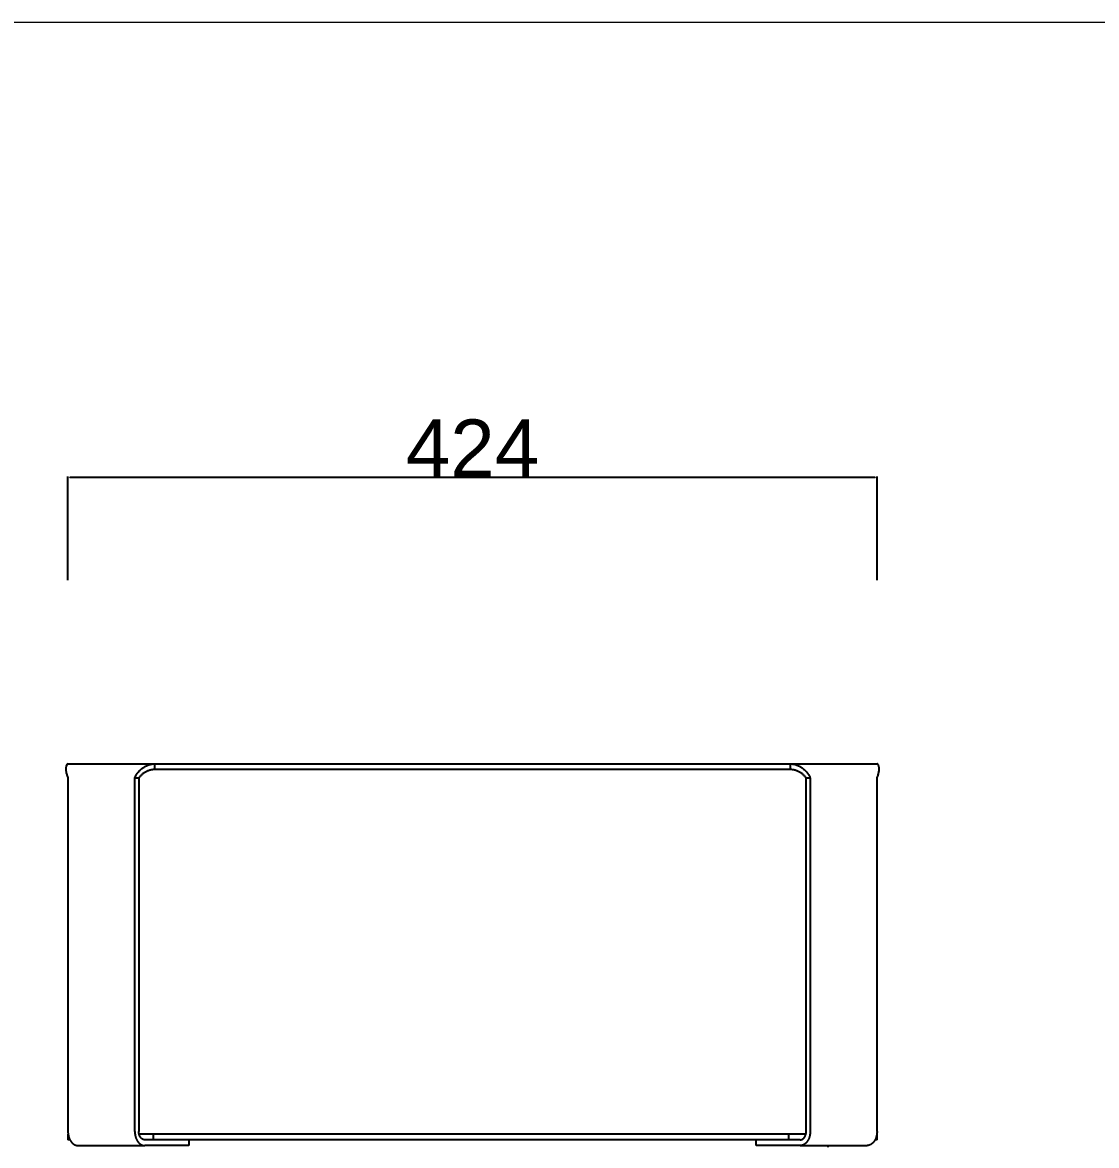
# Model space of a CAD drawing. Header units: millimetres. Extents: x -962 to 3068, y -237 to 2578.
# Drawn here: x -41 to 522, y 1990 to 2578 of the extents above; entities that cross this region are included whole.
import ezdxf

# ---------------------------------------------------------------- set-up
doc = ezdxf.new("R2010")
doc.units = ezdxf.units.MM
doc.header["$MEASUREMENT"] = 0
doc.layers.add('Domyślny', color=7, linetype='Continuous', true_color=0x000000)
doc.layers.add('Utwórz2D linie widoczne', color=7, linetype='Continuous', true_color=0x000000)
doc.styles.add('Arial', font='arial.ttf')
doc.dimstyles.new('Domyślny', dxfattribs={"dimtxt": 30, "dimasz": 1, "dimexe": 0.5, "dimexo": 0.5, "dimgap": 0.25, "dimtad": 1, "dimtoh": 1, "dimdec": 0, "dimzin": 1, "dimdsep": 46, "dimtxsty": 'Arial', "dimcen": 0.5, "dimazin": 0, "dimtfac": 1, "dimtdec": 4, "dimtix": 1, "dimtmove": 1, "dimatfit": 3, "dimfxl": 0, "dimtolj": 1, "dimtzin": 1, "dimarcsym": 0})

# ---------------------------------------------------------------- blocks, each defined once
blk = doc.blocks.new('*D3')
at = {"layer": 'Defpoints', "color": 0}
for p in [(406.83, 2340.05), (-17.17, 2285.7), (406.83, 2285.7)]:
    blk.add_point(p, dxfattribs=at)
at = {"layer": 'Domyślny', "color": 0, "lineweight": -2}
for p, q in [((-17.17, 2286.2), (-17.17, 2340.55)), ((-16.17, 2340.05), (405.83, 2340.05)), ((406.83, 2286.2), (406.83, 2340.55))]:
    blk.add_line(p, q, dxfattribs=at)
at = {"layer": 'Domyślny', "color": 0}
for points in [[(-16.17, 2340.22), (-16.17, 2339.89), (-17.17, 2340.05)], [(405.83, 2339.89), (405.83, 2340.22), (406.83, 2340.05)]]:
    blk.add_solid(points, dxfattribs=at)
at = {"layer": 'Domyślny', "color": 0, "insert": (194.83, 2355.36), "char_height": 30, "attachment_point": 5, "style": 'Arial'}
blk.add_mtext('\\A1;424', dxfattribs=at)

msp = doc.modelspace()

# ---------------------------------------------------------------- linework, layer by layer
at = {"layer": 'Domyślny', "color": 18, "lineweight": 15, "true_color": 0x000000}
msp.add_line((3063.98, 2578.39), (-962.43, 2578.39), dxfattribs=at)
at = {"layer": 'Utwórz2D linie widoczne'}
for p, q in [((-17.77, 2189.5), (-18.11, 2188.66)), ((-17.74, 2189.54), (-17.77, 2189.5)), ((-17.72, 2189.57), (-17.74, 2189.54)), ((-17.69, 2189.61), (-17.72, 2189.57)), ((-17.66, 2189.64), (-17.69, 2189.61)), ((-17.63, 2189.67), (-17.66, 2189.64)), ((-17.6, 2189.7), (-17.63, 2189.67)), ((-17.58, 2189.72), (-17.6, 2189.7)), ((-17.56, 2189.74), (-17.58, 2189.72)), ((-17.54, 2189.76), (-17.56, 2189.74)), ((-17.17, 2189.9), (-17.54, 2189.76)), ((-17.17, 2189.9), (28.19, 2189.9)), ((24.31, 2189.08), (24.63, 2189.21)), ((24.63, 2189.21), (24.96, 2189.33)), ((24.96, 2189.33), (25.28, 2189.44)), ((25.28, 2189.44), (25.61, 2189.54)), ((25.61, 2189.54), (25.95, 2189.62)), ((25.95, 2189.62), (26.28, 2189.7)), ((26.28, 2189.7), (26.62, 2189.76)), ((26.62, 2189.76), (26.86, 2189.8)), ((26.86, 2189.8), (27.11, 2189.83)), ((27.11, 2189.83), (27.35, 2189.86)), ((27.35, 2189.86), (27.67, 2189.88)), ((27.67, 2189.88), (27.98, 2189.9)), ((27.98, 2189.9), (28.3, 2189.9)), ((28.3, 2186.9), (28.3, 2189.9)), ((28.3, 2189.9), (361.37, 2189.9)), ((361.37, 2189.9), (361.37, 2186.9)), ((361.37, 2189.9), (361.68, 2189.9)), ((361.47, 2189.9), (406.83, 2189.9)), ((361.68, 2189.9), (362, 2189.88)), ((362, 2189.88), (362.31, 2189.86)), ((362.31, 2189.86), (362.63, 2189.82)), ((362.63, 2189.82), (362.94, 2189.78)), ((362.94, 2189.78), (363.25, 2189.72)), ((363.25, 2189.72), (363.56, 2189.66)), ((363.56, 2189.66), (363.87, 2189.59)), ((363.87, 2189.59), (364.17, 2189.5)), ((364.17, 2189.5), (364.48, 2189.41)), ((364.48, 2189.41), (364.78, 2189.3)), ((364.78, 2189.3), (365.08, 2189.19)), ((365.08, 2189.19), (365.37, 2189.07)), ((406.85, 2189.9), (406.83, 2189.9)), ((406.87, 2189.9), (406.85, 2189.9)), ((406.88, 2189.9), (406.87, 2189.9)), ((406.9, 2189.9), (406.88, 2189.9)), ((406.92, 2189.9), (406.9, 2189.9)), ((406.93, 2189.89), (406.92, 2189.9)), ((406.95, 2189.89), (406.93, 2189.89)), ((406.97, 2189.89), (406.95, 2189.89)), ((406.98, 2189.88), (406.97, 2189.89)), ((407, 2189.87), (406.98, 2189.88)), ((407.02, 2189.87), (407, 2189.87)), ((407.04, 2189.86), (407.02, 2189.87)), ((407.06, 2189.85), (407.04, 2189.86)), ((407.08, 2189.84), (407.06, 2189.85)), ((407.1, 2189.83), (407.08, 2189.84)), ((407.12, 2189.82), (407.1, 2189.83)), ((407.14, 2189.8), (407.12, 2189.82)), ((407.16, 2189.79), (407.14, 2189.8)), ((407.18, 2189.78), (407.16, 2189.79)), ((407.2, 2189.76), (407.18, 2189.78)), ((407.24, 2189.72), (407.2, 2189.76)), ((407.28, 2189.69), (407.24, 2189.72)), ((407.31, 2189.65), (407.28, 2189.69)), ((407.35, 2189.6), (407.31, 2189.65)), ((407.38, 2189.56), (407.35, 2189.6)), ((407.42, 2189.52), (407.38, 2189.56)), ((407.45, 2189.47), (407.42, 2189.52)), ((407.48, 2189.43), (407.45, 2189.47)), ((407.51, 2189.38), (407.48, 2189.43)), ((407.53, 2189.33), (407.51, 2189.38)), ((407.56, 2189.28), (407.53, 2189.33)), ((407.58, 2189.23), (407.56, 2189.28)), ((407.61, 2189.18), (407.58, 2189.23)), ((407.63, 2189.13), (407.61, 2189.18)), ((-18.26, 2187.54), (-18.27, 2187.31)), ((-18.27, 2187.31), (-18.27, 2187.08)), ((-18.27, 2187.08), (-18.26, 2186.85)), ((-18.25, 2187.77), (-18.26, 2187.54)), ((-18.26, 2186.85), (-18.25, 2186.62)), ((-18.23, 2188), (-18.25, 2187.77)), ((-18.25, 2186.62), (-18.23, 2186.38)), ((-18.2, 2188.22), (-18.23, 2188)), ((-18.23, 2186.38), (-18.21, 2186.15)), ((-18.21, 2186.15), (-18.18, 2185.91)), ((-18.18, 2188.37), (-18.2, 2188.22)), ((-18.15, 2188.51), (-18.18, 2188.37)), ((-18.18, 2185.91), (-18.11, 2185.51)), ((-18.11, 2188.66), (-18.15, 2188.51)), ((-18.11, 2185.51), (-18.03, 2185.12)), ((-18.03, 2185.12), (-17.94, 2184.72)), ((-17.94, 2184.72), (-17.84, 2184.33)), ((-17.84, 2184.33), (-17.72, 2183.95)), ((-17.72, 2183.95), (-17.59, 2183.54)), ((-17.59, 2183.54), (-17.44, 2183.14)), ((18.02, 2182.91), (18.22, 2183.3)), ((18.22, 2183.3), (18.43, 2183.69)), ((18.43, 2183.69), (18.66, 2184.07)), ((18.66, 2184.07), (18.9, 2184.44)), ((18.9, 2184.44), (19.15, 2184.81)), ((19.15, 2184.81), (19.41, 2185.17)), ((19.41, 2185.17), (19.64, 2185.47)), ((19.64, 2185.47), (19.89, 2185.77)), ((19.89, 2185.77), (20.14, 2186.06)), ((20.14, 2186.06), (20.4, 2186.34)), ((20.63, 2183.35), (20.39, 2183.08)), ((20.4, 2186.34), (20.67, 2186.62)), ((20.88, 2183.62), (20.63, 2183.35)), ((20.67, 2186.62), (20.95, 2186.88)), ((21.13, 2183.88), (20.88, 2183.62)), ((20.95, 2186.88), (21.24, 2187.14)), ((21.39, 2184.13), (21.13, 2183.88)), ((21.24, 2187.14), (21.54, 2187.39)), ((21.66, 2184.37), (21.39, 2184.13)), ((21.54, 2187.39), (21.84, 2187.63)), ((21.94, 2184.6), (21.66, 2184.37)), ((21.84, 2187.63), (22.15, 2187.86)), ((22.23, 2184.82), (21.94, 2184.6)), ((22.15, 2187.86), (22.42, 2188.05)), ((22.52, 2185.03), (22.23, 2184.82)), ((22.42, 2188.05), (22.69, 2188.22)), ((22.82, 2185.23), (22.52, 2185.03)), ((22.69, 2188.22), (22.93, 2188.37)), ((23.13, 2185.42), (22.82, 2185.23)), ((22.93, 2188.37), (23.18, 2188.52)), ((23.45, 2185.6), (23.13, 2185.42)), ((23.18, 2188.52), (23.43, 2188.66)), ((23.43, 2188.66), (23.71, 2188.8)), ((23.77, 2185.77), (23.45, 2185.6)), ((23.71, 2188.8), (24, 2188.94)), ((24.09, 2185.93), (23.77, 2185.77)), ((24, 2188.94), (24.31, 2189.08)), ((24.42, 2186.07), (24.09, 2185.93)), ((24.76, 2186.21), (24.42, 2186.07)), ((25.1, 2186.33), (24.76, 2186.21)), ((25.44, 2186.44), (25.1, 2186.33)), ((25.79, 2186.54), (25.44, 2186.44)), ((26.14, 2186.63), (25.79, 2186.54)), ((26.5, 2186.71), (26.14, 2186.63)), ((26.85, 2186.77), (26.5, 2186.71)), ((27.21, 2186.82), (26.85, 2186.77)), ((27.57, 2186.86), (27.21, 2186.82)), ((27.93, 2186.89), (27.57, 2186.86)), ((28.3, 2186.9), (27.93, 2186.89)), ((361.37, 2186.9), (28.3, 2186.9)), ((361.73, 2186.89), (361.37, 2186.9)), ((362.09, 2186.86), (361.73, 2186.89)), ((362.45, 2186.82), (362.09, 2186.86)), ((362.81, 2186.77), (362.45, 2186.82)), ((363.16, 2186.71), (362.81, 2186.77)), ((363.52, 2186.63), (363.16, 2186.71)), ((363.87, 2186.54), (363.52, 2186.63)), ((364.22, 2186.44), (363.87, 2186.54)), ((364.56, 2186.33), (364.22, 2186.44)), ((364.9, 2186.21), (364.56, 2186.33)), ((365.24, 2186.07), (364.9, 2186.21)), ((365.57, 2185.93), (365.24, 2186.07)), ((365.37, 2189.07), (365.66, 2188.94)), ((365.89, 2185.77), (365.57, 2185.93)), ((365.66, 2188.94), (365.95, 2188.8)), ((366.21, 2185.6), (365.89, 2185.77)), ((365.95, 2188.8), (366.23, 2188.66)), ((366.53, 2185.42), (366.21, 2185.6)), ((366.23, 2188.66), (366.52, 2188.5)), ((366.52, 2188.5), (366.79, 2188.34)), ((366.84, 2185.23), (366.53, 2185.42)), ((366.79, 2188.34), (367.06, 2188.17)), ((367.14, 2185.03), (366.84, 2185.23)), ((367.06, 2188.17), (367.33, 2187.99)), ((367.43, 2184.82), (367.14, 2185.03)), ((367.33, 2187.99), (367.57, 2187.82)), ((367.72, 2184.6), (367.43, 2184.82)), ((367.57, 2187.82), (367.8, 2187.65)), ((368, 2184.37), (367.72, 2184.6)), ((367.8, 2187.65), (368.02, 2187.47)), ((368.27, 2184.13), (368, 2184.37)), ((368.02, 2187.47), (368.35, 2187.2)), ((368.53, 2183.88), (368.27, 2184.13)), ((368.35, 2187.2), (368.68, 2186.91)), ((368.79, 2183.62), (368.53, 2183.88)), ((368.68, 2186.91), (368.99, 2186.62)), ((369.03, 2183.35), (368.79, 2183.62)), ((368.99, 2186.62), (369.29, 2186.31)), ((369.27, 2183.08), (369.03, 2183.35)), ((369.29, 2186.31), (369.57, 2186)), ((369.57, 2186), (369.85, 2185.67)), ((369.85, 2185.67), (370.12, 2185.34)), ((370.12, 2185.34), (370.37, 2185.01)), ((370.37, 2185.01), (370.62, 2184.66)), ((370.62, 2184.66), (370.85, 2184.31)), ((370.85, 2184.31), (371.08, 2183.95)), ((371.08, 2183.95), (371.23, 2183.68)), ((371.23, 2183.68), (371.38, 2183.41)), ((371.38, 2183.41), (371.54, 2183.11)), ((407.07, 2183.06), (407.22, 2183.44)), ((407.22, 2183.44), (407.35, 2183.83)), ((407.35, 2183.83), (407.47, 2184.22)), ((407.47, 2184.22), (407.58, 2184.61)), ((407.58, 2184.61), (407.67, 2185)), ((407.65, 2189.08), (407.63, 2189.13)), ((407.66, 2189.03), (407.65, 2189.08)), ((407.69, 2188.94), (407.66, 2189.03)), ((407.67, 2185), (407.75, 2185.4)), ((407.72, 2188.85), (407.69, 2188.94)), ((407.75, 2188.75), (407.72, 2188.85)), ((407.78, 2188.66), (407.75, 2188.75)), ((407.75, 2185.4), (407.82, 2185.81)), ((407.82, 2188.47), (407.78, 2188.66)), ((407.85, 2188.28), (407.82, 2188.47)), ((407.82, 2185.81), (407.87, 2186.21)), ((407.88, 2188.09), (407.85, 2188.28)), ((407.87, 2186.21), (407.91, 2186.62)), ((407.9, 2187.9), (407.88, 2188.09)), ((407.92, 2187.71), (407.9, 2187.9)), ((407.91, 2186.62), (407.93, 2186.87)), ((407.93, 2187.51), (407.92, 2187.71)), ((407.93, 2187.32), (407.93, 2187.51)), ((407.93, 2187.13), (407.93, 2187.32)), ((407.93, 2186.87), (407.93, 2187.13)), ((-17.44, 2183.14), (-17.31, 2182.82)), ((-17.31, 2182.82), (-17.17, 2182.5)), ((-17.17, 2182.5), (-17.17, 1997.3)), ((17.83, 2182.5), (18.02, 2182.91)), ((17.83, 1997.3), (17.83, 2182.5)), ((17.83, 2182.5), (19.95, 2182.5)), ((20.17, 2182.79), (19.95, 2182.5)), ((19.95, 2182.5), (19.95, 1997.3)), ((20.39, 2183.08), (20.17, 2182.79)), ((369.49, 2182.79), (369.27, 2183.08)), ((369.71, 2182.5), (369.49, 2182.79)), ((369.71, 1997.3), (369.71, 2182.5)), ((369.71, 2182.5), (371.83, 2182.5)), ((371.54, 2183.11), (371.69, 2182.81)), ((371.69, 2182.81), (371.83, 2182.5)), ((371.83, 2182.5), (371.83, 1997.3)), ((406.83, 2182.5), (406.91, 2182.69)), ((406.83, 1997.3), (406.83, 2182.5)), ((406.91, 2182.69), (407.07, 2183.06)), ((-17.17, 1997.3), (-17.16, 1996.97)), ((-17.17, 1995.9), (-17.17, 1992.9)), ((-17.07, 1995.9), (-17.17, 1995.9)), ((-17.16, 1996.97), (-17.15, 1996.64)), ((-17.15, 1996.64), (-17.12, 1996.3)), ((-17.12, 1996.3), (-17.08, 1995.96)), ((-17.08, 1995.96), (-17.03, 1995.61)), ((-17.03, 1995.61), (-17, 1995.44)), ((-17, 1995.44), (-16.97, 1995.27)), ((-16.97, 1995.27), (-16.93, 1995.1)), ((-16.93, 1995.1), (-16.89, 1994.92)), ((17.83, 1997.3), (17.84, 1996.97)), ((17.84, 1996.97), (17.85, 1996.64)), ((17.85, 1996.64), (17.88, 1996.3)), ((17.88, 1996.3), (17.92, 1995.96)), ((17.92, 1995.96), (17.97, 1995.61)), ((17.97, 1995.61), (18, 1995.44)), ((18, 1995.44), (18.03, 1995.27)), ((18.03, 1995.27), (18.07, 1995.1)), ((18.07, 1995.1), (18.11, 1994.92)), ((19.96, 1997.11), (19.95, 1997.3)), ((19.96, 1996.91), (19.96, 1997.11)), ((19.98, 1996.72), (19.96, 1996.91)), ((20, 1996.52), (19.98, 1996.72)), ((20.03, 1996.31), (20, 1996.52)), ((20.07, 1996.11), (20.03, 1996.31)), ((20.09, 1996.01), (20.07, 1996.11)), ((20.11, 1995.91), (20.09, 1996.01)), ((20.14, 1995.81), (20.11, 1995.91)), ((27.51, 1995.9), (20.11, 1995.9)), ((20.16, 1995.71), (20.14, 1995.81)), ((20.19, 1995.61), (20.16, 1995.71)), ((20.22, 1995.51), (20.19, 1995.61)), ((20.25, 1995.41), (20.22, 1995.51)), ((20.29, 1995.31), (20.25, 1995.41)), ((20.32, 1995.22), (20.29, 1995.31)), ((20.36, 1995.12), (20.32, 1995.22)), ((20.4, 1995.03), (20.36, 1995.12)), ((20.44, 1994.93), (20.4, 1995.03)), ((360.58, 1995.9), (27.51, 1995.9)), ((27.51, 1995.9), (27.51, 1992.9)), ((360.58, 1992.9), (360.58, 1995.9)), ((369.55, 1995.9), (360.58, 1995.9)), ((369.2, 1994.9), (369.24, 1994.99)), ((369.24, 1994.99), (369.29, 1995.09)), ((369.29, 1995.09), (369.32, 1995.18)), ((369.32, 1995.18), (369.36, 1995.28)), ((369.36, 1995.28), (369.4, 1995.38)), ((369.4, 1995.38), (369.43, 1995.48)), ((369.43, 1995.48), (369.46, 1995.58)), ((369.46, 1995.58), (369.49, 1995.68)), ((369.49, 1995.68), (369.52, 1995.79)), ((369.52, 1995.79), (369.54, 1995.89)), ((369.54, 1995.89), (369.57, 1995.99)), ((369.57, 1995.99), (369.59, 1996.09)), ((369.59, 1996.09), (369.61, 1996.2)), ((369.61, 1996.2), (369.63, 1996.3)), ((369.63, 1996.3), (369.66, 1996.5)), ((369.66, 1996.5), (369.68, 1996.71)), ((369.68, 1996.71), (369.7, 1996.91)), ((369.7, 1996.91), (369.71, 1997.11)), ((369.71, 1997.11), (369.71, 1997.3)), ((371.59, 1995.1), (371.55, 1994.92)), ((371.63, 1995.27), (371.59, 1995.1)), ((371.66, 1995.44), (371.63, 1995.27)), ((371.69, 1995.61), (371.66, 1995.44)), ((371.74, 1995.96), (371.69, 1995.61)), ((371.78, 1996.3), (371.74, 1995.96)), ((371.81, 1996.64), (371.78, 1996.3)), ((371.83, 1996.97), (371.81, 1996.64)), ((371.83, 1997.3), (371.83, 1996.97)), ((406.59, 1995.1), (406.55, 1994.92)), ((406.63, 1995.27), (406.59, 1995.1)), ((406.66, 1995.44), (406.63, 1995.27)), ((406.69, 1995.61), (406.66, 1995.44)), ((406.74, 1995.96), (406.69, 1995.61)), ((406.78, 1996.3), (406.74, 1995.96)), ((406.83, 1995.9), (406.74, 1995.9)), ((406.81, 1996.64), (406.78, 1996.3)), ((406.83, 1996.97), (406.81, 1996.64)), ((406.83, 1997.3), (406.83, 1996.97)), ((406.83, 1992.9), (406.83, 1995.9)), ((-16.14, 1992.9), (-17.17, 1992.9)), ((-16.89, 1994.92), (-16.85, 1994.75)), ((-16.85, 1994.75), (-16.8, 1994.58)), ((-16.8, 1994.58), (-16.75, 1994.41)), ((-16.75, 1994.41), (-16.7, 1994.24)), ((-16.7, 1994.24), (-16.64, 1994.07)), ((-16.64, 1994.07), (-16.58, 1993.91)), ((-16.58, 1993.91), (-16.52, 1993.74)), ((-16.52, 1993.74), (-16.46, 1993.58)), ((-16.46, 1993.58), (-16.39, 1993.41)), ((-16.39, 1993.41), (-16.32, 1993.25)), ((-16.32, 1993.25), (-16.24, 1993.1)), ((-16.24, 1993.1), (-16.16, 1992.94)), ((-16.16, 1992.94), (-16.08, 1992.79)), ((-16.08, 1992.79), (-16, 1992.64)), ((-16, 1992.64), (-15.91, 1992.49)), ((-15.91, 1992.49), (-15.82, 1992.35)), ((-15.82, 1992.35), (-15.73, 1992.21)), ((-15.73, 1992.21), (-15.64, 1992.07)), ((-15.64, 1992.07), (-15.54, 1991.94)), ((-15.54, 1991.94), (-15.44, 1991.81)), ((-15.44, 1991.81), (-15.34, 1991.68)), ((-15.34, 1991.68), (-15.23, 1991.56)), ((-15.23, 1991.56), (-15.13, 1991.44)), ((-15.13, 1991.44), (-15.02, 1991.33)), ((-15.02, 1991.33), (-14.91, 1991.22)), ((-14.91, 1991.22), (-14.8, 1991.11)), ((-14.8, 1991.11), (-14.69, 1991.01)), ((-14.69, 1991.01), (-14.57, 1990.91)), ((-14.57, 1990.91), (-14.46, 1990.82)), ((-14.46, 1990.82), (-14.34, 1990.73)), ((-14.34, 1990.73), (-14.22, 1990.65)), ((-14.22, 1990.65), (-14.1, 1990.57)), ((-14.1, 1990.57), (-13.98, 1990.49)), ((-13.98, 1990.49), (-13.86, 1990.42)), ((-13.86, 1990.42), (-13.74, 1990.36)), ((-13.74, 1990.36), (-13.62, 1990.3)), ((-13.62, 1990.3), (-13.5, 1990.24)), ((-13.5, 1990.24), (-13.38, 1990.19)), ((-13.38, 1990.19), (-13.25, 1990.14)), ((-13.25, 1990.14), (-13.13, 1990.1)), ((-13.13, 1990.1), (-13.01, 1990.06)), ((-13.01, 1990.06), (-12.89, 1990.03)), ((-12.89, 1990.03), (-12.77, 1990)), ((-12.77, 1990), (-12.65, 1989.97)), ((-12.65, 1989.97), (-12.53, 1989.95)), ((-12.53, 1989.95), (-12.41, 1989.93)), ((-12.41, 1989.93), (-12.29, 1989.92)), ((-12.29, 1989.92), (-12.17, 1989.91)), ((-12.17, 1989.91), (-12.05, 1989.91)), ((-12.05, 1989.91), (-11.94, 1989.9)), ((-11.94, 1989.9), (23.06, 1989.9)), ((18.11, 1994.92), (18.15, 1994.75)), ((18.15, 1994.75), (18.2, 1994.58)), ((18.2, 1994.58), (18.25, 1994.41)), ((18.25, 1994.41), (18.3, 1994.24)), ((18.3, 1994.24), (18.36, 1994.07)), ((18.36, 1994.07), (18.42, 1993.91)), ((18.42, 1993.91), (18.48, 1993.74)), ((18.48, 1993.74), (18.54, 1993.58)), ((18.54, 1993.58), (18.61, 1993.41)), ((18.61, 1993.41), (18.68, 1993.25)), ((18.68, 1993.25), (18.76, 1993.1)), ((18.76, 1993.1), (18.84, 1992.94)), ((18.84, 1992.94), (18.92, 1992.79)), ((18.92, 1992.79), (19, 1992.64)), ((19, 1992.64), (19.09, 1992.49)), ((19.09, 1992.49), (19.18, 1992.35)), ((19.18, 1992.35), (19.27, 1992.21)), ((19.27, 1992.21), (19.36, 1992.07)), ((19.36, 1992.07), (19.46, 1991.94)), ((19.46, 1991.94), (19.56, 1991.81)), ((19.56, 1991.81), (19.66, 1991.68)), ((19.66, 1991.68), (19.77, 1991.56)), ((19.77, 1991.56), (19.87, 1991.44)), ((19.87, 1991.44), (19.98, 1991.33)), ((19.98, 1991.33), (20.09, 1991.22)), ((20.09, 1991.22), (20.2, 1991.11)), ((20.2, 1991.11), (20.31, 1991.01)), ((20.31, 1991.01), (20.43, 1990.91)), ((20.43, 1990.91), (20.54, 1990.82)), ((20.49, 1994.84), (20.44, 1994.93)), ((20.53, 1994.75), (20.49, 1994.84)), ((20.58, 1994.66), (20.53, 1994.75)), ((20.54, 1990.82), (20.66, 1990.73)), ((20.63, 1994.57), (20.58, 1994.66)), ((20.68, 1994.48), (20.63, 1994.57)), ((20.66, 1990.73), (20.78, 1990.65)), ((20.73, 1994.4), (20.68, 1994.48)), ((20.78, 1994.31), (20.73, 1994.4)), ((20.84, 1994.23), (20.78, 1994.31)), ((20.78, 1990.65), (20.9, 1990.57)), ((20.89, 1994.15), (20.84, 1994.23)), ((20.95, 1994.08), (20.89, 1994.15)), ((20.9, 1990.57), (21.02, 1990.49)), ((21.01, 1994), (20.95, 1994.08)), ((21.07, 1993.93), (21.01, 1994)), ((21.02, 1990.49), (21.14, 1990.42)), ((21.13, 1993.86), (21.07, 1993.93)), ((21.19, 1993.79), (21.13, 1993.86)), ((21.14, 1990.42), (21.26, 1990.36)), ((21.25, 1993.72), (21.19, 1993.79)), ((21.32, 1993.66), (21.25, 1993.72)), ((21.26, 1990.36), (21.38, 1990.3)), ((21.38, 1993.6), (21.32, 1993.66)), ((21.45, 1993.54), (21.38, 1993.6)), ((21.38, 1990.3), (21.5, 1990.24)), ((21.52, 1993.48), (21.45, 1993.54)), ((21.5, 1990.24), (21.62, 1990.19)), ((21.59, 1993.43), (21.52, 1993.48)), ((21.66, 1993.38), (21.59, 1993.43)), ((21.62, 1990.19), (21.75, 1990.14)), ((21.72, 1993.33), (21.66, 1993.38)), ((21.79, 1993.29), (21.72, 1993.33)), ((21.75, 1990.14), (21.87, 1990.1)), ((21.86, 1993.24), (21.79, 1993.29)), ((21.93, 1993.2), (21.86, 1993.24)), ((21.87, 1990.1), (21.99, 1990.06)), ((22.01, 1993.17), (21.93, 1993.2)), ((21.99, 1990.06), (22.11, 1990.03)), ((22.08, 1993.13), (22.01, 1993.17)), ((22.15, 1993.1), (22.08, 1993.13)), ((22.11, 1990.03), (22.23, 1990)), ((22.22, 1993.07), (22.15, 1993.1)), ((22.29, 1993.04), (22.22, 1993.07)), ((22.23, 1990), (22.35, 1989.97)), ((22.36, 1993.02), (22.29, 1993.04)), ((22.35, 1989.97), (22.47, 1989.95)), ((22.43, 1993), (22.36, 1993.02)), ((22.51, 1992.98), (22.43, 1993)), ((22.47, 1989.95), (22.59, 1989.93)), ((22.58, 1992.96), (22.51, 1992.98)), ((22.65, 1992.94), (22.58, 1992.96)), ((22.59, 1989.93), (22.71, 1989.92)), ((22.72, 1992.93), (22.65, 1992.94)), ((22.71, 1989.92), (22.83, 1989.91)), ((22.79, 1992.92), (22.72, 1992.93)), ((22.86, 1992.91), (22.79, 1992.92)), ((22.83, 1989.91), (22.95, 1989.91)), ((22.93, 1992.91), (22.86, 1992.91)), ((22.99, 1992.91), (22.93, 1992.91)), ((22.95, 1989.91), (23.06, 1989.9)), ((27.51, 1992.9), (22.99, 1992.9)), ((46.12, 1989.9), (23.06, 1989.9)), ((360.58, 1992.9), (27.51, 1992.9)), ((46.12, 1992.9), (46.12, 1989.9)), ((343.55, 1989.9), (343.55, 1992.9)), ((366.6, 1989.9), (343.55, 1989.9)), ((353.96, 1989.9), (353.92, 1989.67)), ((366.6, 1992.9), (360.58, 1992.9)), ((366.6, 1992.9), (366.67, 1992.91)), ((366.71, 1989.91), (366.6, 1989.9)), ((366.6, 1989.9), (401.6, 1989.9)), ((366.67, 1992.91), (366.74, 1992.91)), ((366.83, 1989.91), (366.71, 1989.91)), ((366.74, 1992.91), (366.81, 1992.91)), ((366.81, 1992.91), (366.88, 1992.92)), ((366.95, 1989.92), (366.83, 1989.91)), ((366.88, 1992.92), (366.95, 1992.93)), ((366.95, 1992.93), (367.02, 1992.94)), ((367.07, 1989.93), (366.95, 1989.92)), ((367.02, 1992.94), (367.09, 1992.96)), ((367.19, 1989.95), (367.07, 1989.93)), ((367.09, 1992.96), (367.16, 1992.98)), ((367.16, 1992.98), (367.24, 1993)), ((367.31, 1989.97), (367.19, 1989.95)), ((367.24, 1993), (367.31, 1993.02)), ((367.31, 1993.02), (367.38, 1993.05)), ((367.43, 1990), (367.31, 1989.97)), ((367.38, 1993.05), (367.45, 1993.07)), ((367.55, 1990.03), (367.43, 1990)), ((367.45, 1993.07), (367.53, 1993.1)), ((367.53, 1993.1), (367.6, 1993.14)), ((367.67, 1990.06), (367.55, 1990.03)), ((367.6, 1993.14), (367.67, 1993.17)), ((367.67, 1993.17), (367.74, 1993.21)), ((367.79, 1990.1), (367.67, 1990.06)), ((367.74, 1993.21), (367.82, 1993.25)), ((367.92, 1990.14), (367.79, 1990.1)), ((367.82, 1993.25), (367.89, 1993.3)), ((367.89, 1993.3), (367.96, 1993.35)), ((368.04, 1990.19), (367.92, 1990.14)), ((367.96, 1993.35), (368.03, 1993.4)), ((368.03, 1993.4), (368.1, 1993.45)), ((368.16, 1990.24), (368.04, 1990.19)), ((368.1, 1993.45), (368.17, 1993.5)), ((368.28, 1990.3), (368.16, 1990.24)), ((368.17, 1993.5), (368.23, 1993.56)), ((368.23, 1993.56), (368.3, 1993.62)), ((368.4, 1990.36), (368.28, 1990.3)), ((368.3, 1993.62), (368.37, 1993.68)), ((368.37, 1993.68), (368.43, 1993.75)), ((368.52, 1990.42), (368.4, 1990.36)), ((368.43, 1993.75), (368.5, 1993.82)), ((368.5, 1993.82), (368.56, 1993.89)), ((368.64, 1990.49), (368.52, 1990.42)), ((368.56, 1993.89), (368.62, 1993.96)), ((368.62, 1993.96), (368.68, 1994.04)), ((368.76, 1990.57), (368.64, 1990.49)), ((368.68, 1994.04), (368.74, 1994.11)), ((368.74, 1994.11), (368.8, 1994.19)), ((368.88, 1990.65), (368.76, 1990.57)), ((368.8, 1994.19), (368.85, 1994.27)), ((368.85, 1994.27), (368.91, 1994.36)), ((369, 1990.73), (368.88, 1990.65)), ((368.91, 1994.36), (368.96, 1994.44)), ((368.96, 1994.44), (369.01, 1994.53)), ((369.12, 1990.82), (369, 1990.73)), ((369.01, 1994.53), (369.06, 1994.62)), ((369.06, 1994.62), (369.11, 1994.71)), ((369.11, 1994.71), (369.16, 1994.8)), ((369.23, 1990.91), (369.12, 1990.82)), ((369.16, 1994.8), (369.2, 1994.9)), ((369.35, 1991.01), (369.23, 1990.91)), ((369.46, 1991.11), (369.35, 1991.01)), ((369.57, 1991.22), (369.46, 1991.11)), ((369.68, 1991.33), (369.57, 1991.22)), ((369.79, 1991.44), (369.68, 1991.33)), ((369.9, 1991.56), (369.79, 1991.44)), ((370, 1991.68), (369.9, 1991.56)), ((370.1, 1991.81), (370, 1991.68)), ((370.2, 1991.94), (370.1, 1991.81)), ((370.3, 1992.07), (370.2, 1991.94)), ((370.39, 1992.21), (370.3, 1992.07)), ((370.48, 1992.35), (370.39, 1992.21)), ((370.57, 1992.49), (370.48, 1992.35)), ((370.66, 1992.64), (370.57, 1992.49)), ((370.74, 1992.79), (370.66, 1992.64)), ((370.83, 1992.94), (370.74, 1992.79)), ((370.9, 1993.1), (370.83, 1992.94)), ((370.98, 1993.25), (370.9, 1993.1)), ((371.05, 1993.41), (370.98, 1993.25)), ((371.12, 1993.58), (371.05, 1993.41)), ((371.18, 1993.74), (371.12, 1993.58)), ((371.25, 1993.91), (371.18, 1993.74)), ((371.31, 1994.07), (371.25, 1993.91)), ((371.36, 1994.24), (371.31, 1994.07)), ((371.41, 1994.41), (371.36, 1994.24)), ((371.46, 1994.58), (371.41, 1994.41)), ((371.51, 1994.75), (371.46, 1994.58)), ((371.55, 1994.92), (371.51, 1994.75)), ((381.23, 1989.03), (381.23, 1989.9)), ((401.71, 1989.91), (401.6, 1989.9)), ((401.83, 1989.91), (401.71, 1989.91)), ((401.95, 1989.92), (401.83, 1989.91)), ((402.07, 1989.93), (401.95, 1989.92)), ((402.19, 1989.95), (402.07, 1989.93)), ((402.31, 1989.97), (402.19, 1989.95)), ((402.43, 1990), (402.31, 1989.97)), ((402.55, 1990.03), (402.43, 1990)), ((402.67, 1990.06), (402.55, 1990.03)), ((402.79, 1990.1), (402.67, 1990.06)), ((402.92, 1990.14), (402.79, 1990.1)), ((403.04, 1990.19), (402.92, 1990.14)), ((403.16, 1990.24), (403.04, 1990.19)), ((403.28, 1990.3), (403.16, 1990.24)), ((403.4, 1990.36), (403.28, 1990.3)), ((403.52, 1990.42), (403.4, 1990.36)), ((403.64, 1990.49), (403.52, 1990.42)), ((403.76, 1990.57), (403.64, 1990.49)), ((403.88, 1990.65), (403.76, 1990.57)), ((404, 1990.73), (403.88, 1990.65)), ((404.12, 1990.82), (404, 1990.73)), ((404.23, 1990.91), (404.12, 1990.82)), ((404.35, 1991.01), (404.23, 1990.91)), ((404.46, 1991.11), (404.35, 1991.01)), ((404.57, 1991.22), (404.46, 1991.11)), ((404.68, 1991.33), (404.57, 1991.22)), ((404.79, 1991.44), (404.68, 1991.33)), ((404.9, 1991.56), (404.79, 1991.44)), ((405, 1991.68), (404.9, 1991.56)), ((405.1, 1991.81), (405, 1991.68)), ((405.2, 1991.94), (405.1, 1991.81)), ((405.3, 1992.07), (405.2, 1991.94)), ((405.39, 1992.21), (405.3, 1992.07)), ((405.48, 1992.35), (405.39, 1992.21)), ((405.57, 1992.49), (405.48, 1992.35)), ((405.66, 1992.64), (405.57, 1992.49)), ((405.74, 1992.79), (405.66, 1992.64)), ((405.83, 1992.94), (405.74, 1992.79)), ((406.83, 1992.9), (405.81, 1992.9)), ((405.9, 1993.1), (405.83, 1992.94)), ((405.98, 1993.25), (405.9, 1993.1)), ((406.05, 1993.41), (405.98, 1993.25)), ((406.12, 1993.58), (406.05, 1993.41)), ((406.18, 1993.74), (406.12, 1993.58)), ((406.25, 1993.91), (406.18, 1993.74)), ((406.31, 1994.07), (406.25, 1993.91)), ((406.36, 1994.24), (406.31, 1994.07)), ((406.41, 1994.41), (406.36, 1994.24)), ((406.46, 1994.58), (406.41, 1994.41)), ((406.51, 1994.75), (406.46, 1994.58)), ((406.55, 1994.92), (406.51, 1994.75))]:
    msp.add_line(p, q, dxfattribs=at)

# ---------------------------------------------------------------- dimensions: what is measured, and where the dimension line sits
at = {"layer": 'Domyślny'}
dim = msp.add_aligned_dim(p1=(-17.17, 2285.7), p2=(406.83, 2285.7), distance=54.35, dimstyle='Domyślny', dxfattribs=at)
dim.commit()
dim.dimension.update_dxf_attribs({"geometry": '*D3', "text_midpoint": (194.83, 2355.36)})

doc.saveas('drawing.dxf')
